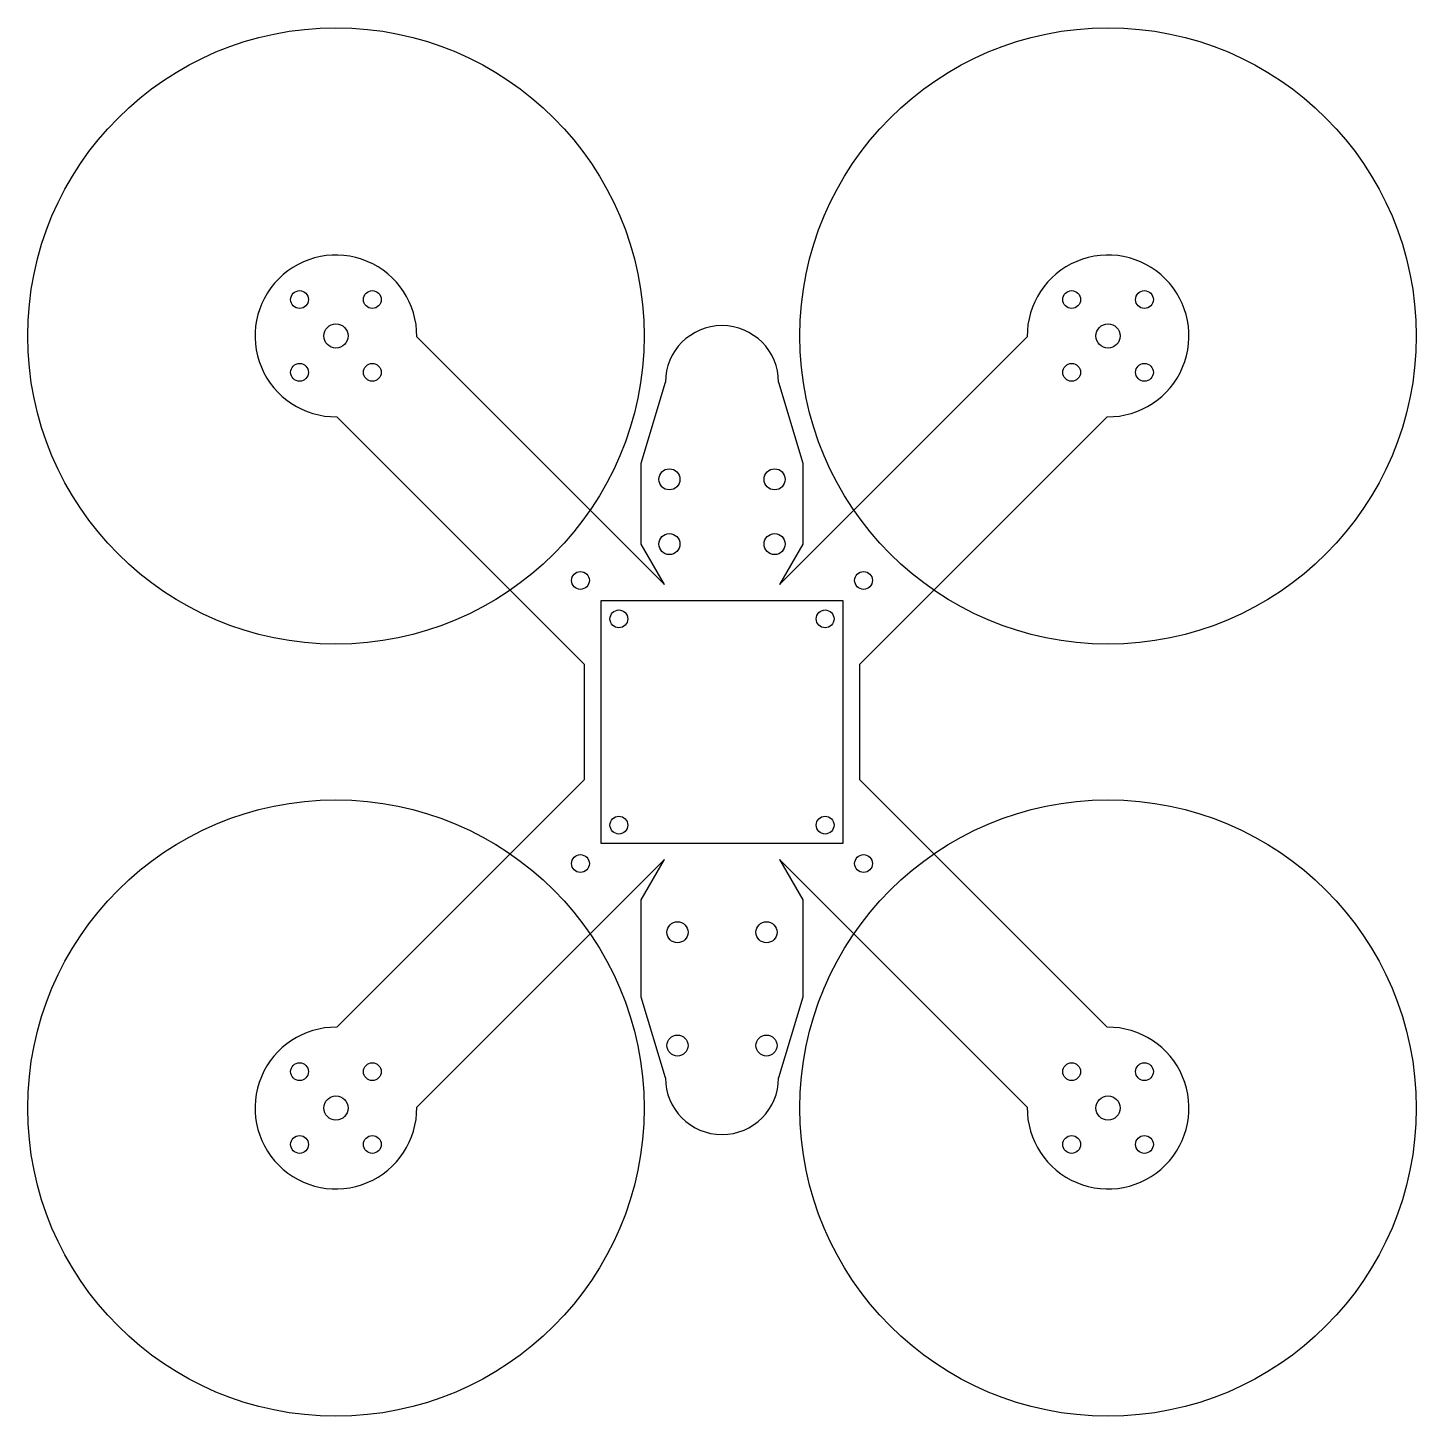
# Model space of a CAD drawing. Header units: millimetres. Extents: x -86 to 86, y -86 to 86.
import ezdxf

# ---------------------------------------------------------------- set-up
doc = ezdxf.new("R2010")
doc.units = ezdxf.units.MM
for name, color, linetype in [('CAM_TIE', 6, 'Continuous'), ('CUT', 7, 'Continuous'), ('FC_M2_25.5', 3, 'Continuous'), ('MOTOR_M2_9x9', 5, 'Continuous'), ('REF_BOARD_30', 8, 'Continuous'), ('REF_PROP_3IN', 8, 'Continuous'), ('STANDOFF_M2', 4, 'Continuous')]:
    doc.layers.add(name, color=color, linetype=linetype)

msp = doc.modelspace()

# ---------------------------------------------------------------- linework, layer by layer
at = {"layer": 'CAM_TIE'}
for centre in [(-6.5, 30), (6.5, 30), (-6.5, 22), (6.5, 22), (-5.5, -26), (5.5, -26), (-5.5, -40), (5.5, -40)]:
    msp.add_circle(centre, 1.3, dxfattribs=at)
at = {"layer": 'CUT'}
for p, q in [((-37.73, 47.63), (-7.1, 17)), ((7.1, 17), (37.73, 47.63)), ((-10, 32), (-7, 42)), ((7, 42), (10, 32)), ((-17, 7.1), (-47.63, 37.73)), ((47.63, 37.73), (17, 7.1)), ((-10, 22), (-10, 32)), ((10, 32), (10, 22)), ((-7.1, 17), (-10, 22)), ((10, 22), (7.1, 17)), ((-17, -7.1), (-17, 7.1)), ((17, 7.1), (17, -7.1)), ((-47.63, -37.73), (-17, -7.1)), ((17, -7.1), (47.63, -37.73)), ((-7.1, -17), (-37.73, -47.63)), ((-10, -22), (-7.1, -17)), ((37.73, -47.63), (7.1, -17)), ((7.1, -17), (10, -22)), ((-10, -34), (-10, -22)), ((10, -22), (10, -34)), ((-7, -44), (-10, -34)), ((10, -34), (7, -44))]:
    msp.add_line(p, q, dxfattribs=at)
for centre, radius, start, end in [((-47.73, 47.73), 10, -0.573, 270.573), ((47.73, 47.73), 10, -90.573, 180.573), ((0, 42), 7, 0, 180), ((-47.73, -47.73), 10, 89.427, 360.573), ((47.73, -47.73), 10, 179.427, 450.573), ((0, -44), 7, -180, 0)]:
    msp.add_arc(centre, radius, start, end, dxfattribs=at)
at = {"layer": 'FC_M2_25.5'}
for centre in [(-12.75, 12.75), (12.75, 12.75), (-12.75, -12.75), (12.75, -12.75)]:
    msp.add_circle(centre, 1.1, dxfattribs=at)
at = {"layer": 'MOTOR_M2_9x9'}
for centre in [(-52.23, 52.23), (-43.23, 52.23), (43.23, 52.23), (52.23, 52.23), (-52.23, 43.23), (-43.23, 43.23), (43.23, 43.23), (52.23, 43.23), (-52.23, -43.23), (-43.23, -43.23), (43.23, -43.23), (52.23, -43.23), (-52.23, -52.23), (-43.23, -52.23), (43.23, -52.23), (52.23, -52.23)]:
    msp.add_circle(centre, 1.1, dxfattribs=at)
at = {"layer": 'REF_BOARD_30'}
msp.add_lwpolyline([(-15, -15), (15, -15), (15, 15), (-15, 15)], close=True, dxfattribs=at)
at = {"layer": 'REF_PROP_3IN'}
for centre, radius in [((-47.73, 47.73), 38.1), ((47.73, 47.73), 38.1), ((-47.73, 47.73), 1.5), ((47.73, 47.73), 1.5), ((-47.73, -47.73), 38.1), ((47.73, -47.73), 38.1), ((-47.73, -47.73), 1.5), ((47.73, -47.73), 1.5)]:
    msp.add_circle(centre, radius, dxfattribs=at)
at = {"layer": 'STANDOFF_M2'}
for centre in [(-17.5, 17.5), (17.5, 17.5), (-17.5, -17.5), (17.5, -17.5)]:
    msp.add_circle(centre, 1.1, dxfattribs=at)

doc.saveas('drawing.dxf')
